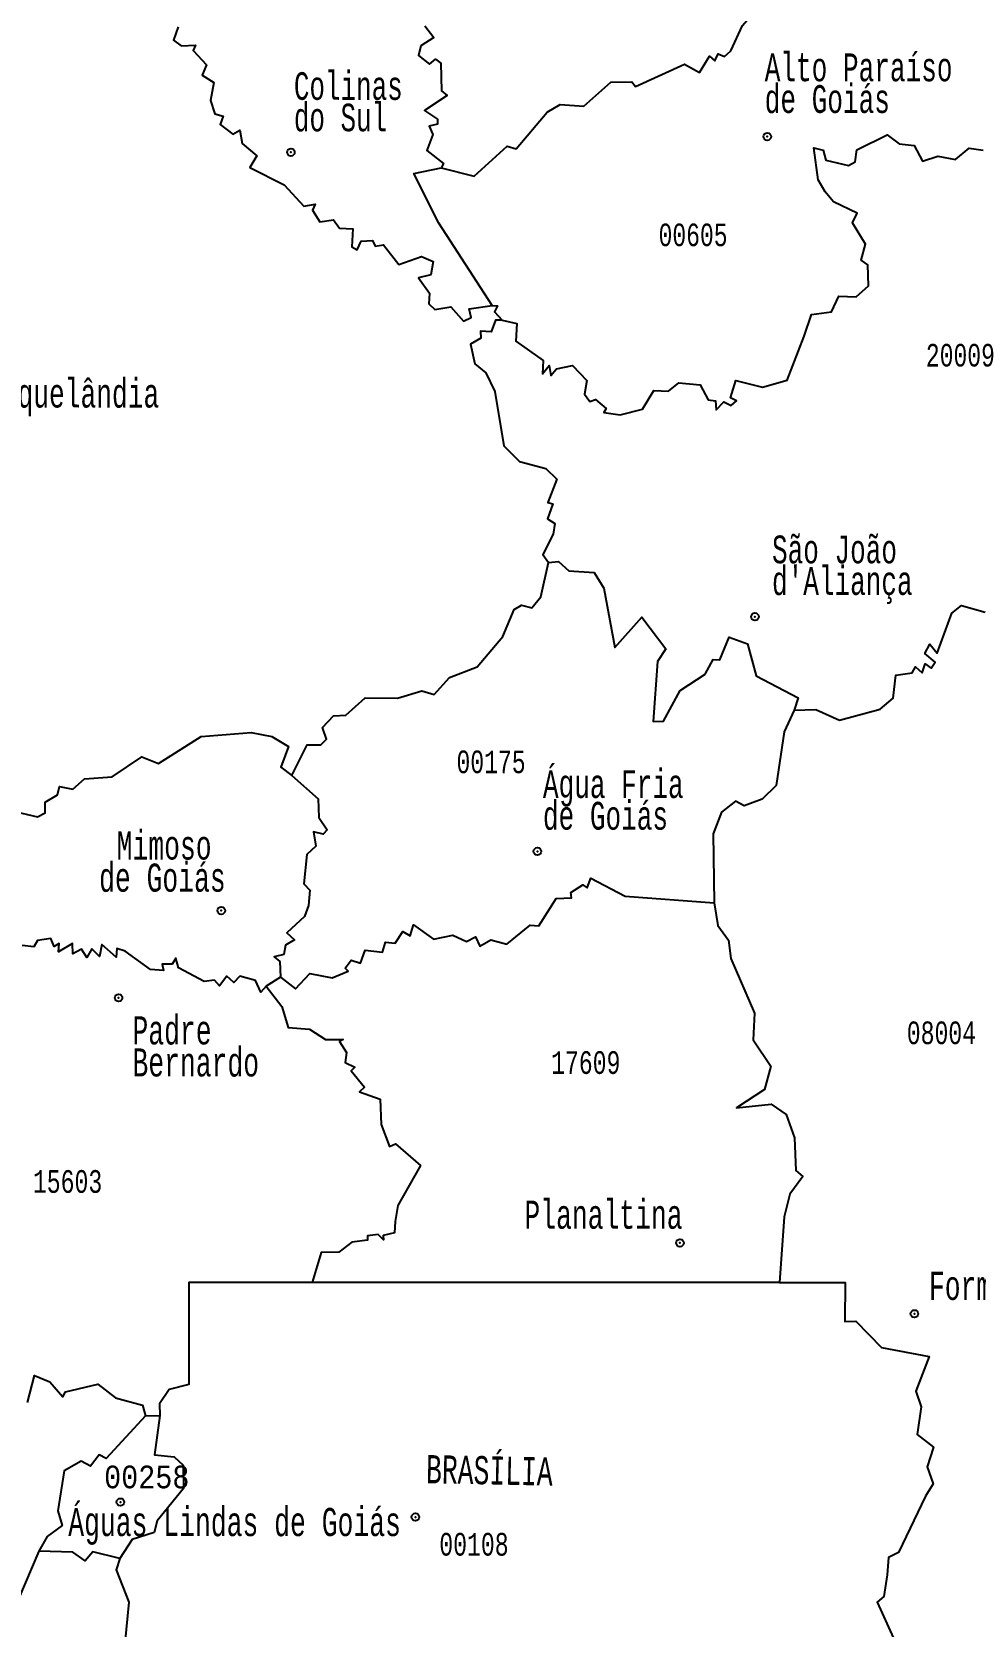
# Model space of a CAD drawing. Header units: millimetres. Extents: x 9851 to 10267, y 23387 to 23778.
# Drawn here: x 10106.88 to 10118.13, y 23565.69 to 23584.72 of the extents above; entities that cross this region are included whole.
import ezdxf
from ezdxf.enums import TextEntityAlignment as Align

# ---------------------------------------------------------------- set-up
doc = ezdxf.new("R2010")
doc.units = ezdxf.units.MM
doc.layers.add('3', color=7, linetype='Continuous')
doc.styles.add('MONOTXT', font='MONOTXT', dxfattribs={"height": 0.2})

# ---------------------------------------------------------------- blocks, each defined once
blk = doc.blocks.new('SEDE')
at = {"layer": '3', "color": 7, "linetype": 'Continuous'}
blk.add_circle((0, 0), 0.00451, dxfattribs=at)

msp = doc.modelspace()

# ---------------------------------------------------------------- linework, layer by layer
at = {"color": 7, "linetype": 'Continuous'}
for p, q in [((10109.844, 23573.439), (10109.673, 23573.329)), ((10115.797, 23569.794), (10110.224, 23569.795)), ((10108.236, 23568.205), (10108.407, 23568.206)), ((10106.963, 23566.587), (10106.563, 23565.654))]:
    msp.add_line(p, q, dxfattribs=at)
for points in [[(10111.763, 23583.094), (10112.154, 23582.995), (10112.548, 23583.355), (10112.657, 23583.323), (10113.026, 23583.758), (10113.183, 23583.851), (10113.465, 23583.829), (10113.785, 23584.117), (10114.038, 23584.122), (10114.08, 23584.064), (10114.666, 23584.331), (10114.842, 23584.231), (10114.965, 23584.428), (10115.028, 23584.373), (10115.067, 23584.455), (10115.142, 23584.425), (10115.216, 23584.492), (10115.355, 23584.793), (10115.703, 23585.196), (10118.117, 23585.028)], [(10108.624, 23584.778), (10108.569, 23584.618), (10108.662, 23584.549), (10108.833, 23584.558), (10108.802, 23584.494), (10108.962, 23584.322), (10108.91, 23584.201), (10109.049, 23584.114), (10109.009, 23583.9), (10109.063, 23583.739), (10109.162, 23583.712), (10109.127, 23583.611), (10109.275, 23583.496), (10109.361, 23583.544), (10109.386, 23583.387), (10109.561, 23583.24), (10109.478, 23583.099), (10109.89, 23582.892), (10110.123, 23582.638), (10110.26, 23582.66), (10110.226, 23582.589), (10110.315, 23582.452), (10110.479, 23582.473), (10110.551, 23582.376), (10110.709, 23582.367), (10110.698, 23582.153), (10110.76, 23582.115), (10110.808, 23582.22), (10110.944, 23582.228), (10110.976, 23582.161), (10111.073, 23582.176), (10111.257, 23581.942), (10111.529, 23582.035), (10111.665, 23581.978), (10111.64, 23581.817), (10111.493, 23581.781), (10111.623, 23581.6), (10111.616, 23581.474), (10111.687, 23581.406), (10111.877, 23581.438), (10112.028, 23581.265), (10112.12, 23581.308), (10112.095, 23581.414), (10112.371, 23581.452)], [(10111.568, 23584.791), (10111.673, 23584.649), (10111.519, 23584.549), (10111.49, 23584.437), (10111.624, 23584.33), (10111.693, 23584.392), (10111.756, 23584.344), (10111.767, 23584.013), (10111.834, 23583.957), (10111.564, 23583.779), (10111.72, 23583.677), (10111.718, 23583.615), (10111.62, 23583.592), (10111.664, 23583.494), (10111.589, 23583.301), (10111.788, 23583.145), (10111.763, 23583.094)], [(10112.49, 23581.278), (10112.664, 23581.237), (10112.654, 23581.028), (10112.978, 23580.794), (10112.97, 23580.636), (10113.051, 23580.737), (10113.072, 23580.616), (10113.138, 23580.698), (10113.329, 23580.737), (10113.501, 23580.559), (10113.473, 23580.396), (10113.537, 23580.308), (10113.604, 23580.329), (10113.729, 23580.224), (10113.704, 23580.176), (10113.899, 23580.147), (10114.163, 23580.215), (10114.299, 23580.437), (10114.472, 23580.431), (10114.598, 23580.528), (10114.85, 23580.504), (10114.946, 23580.325), (10115.036, 23580.313), (10115.043, 23580.208), (10115.136, 23580.301), (10115.223, 23580.259), (10115.286, 23580.315), (10115.213, 23580.352), (10115.278, 23580.559), (10115.595, 23580.478), (10115.888, 23580.562), (10116.092, 23581.085), (10116.18, 23581.344), (10116.42, 23581.378), (10116.508, 23581.565), (10116.713, 23581.554), (10116.859, 23581.688), (10116.853, 23581.936), (10116.773, 23581.992), (10116.823, 23582.184), (10116.67, 23582.438), (10116.723, 23582.552), (10116.442, 23582.688), (10116.344, 23582.809), (10116.258, 23582.95), (10116.209, 23583.333), (10116.319, 23583.307), (10116.352, 23583.185), (10116.621, 23583.123), (10116.702, 23583.165), (10116.721, 23583.31), (10117.084, 23583.489), (10117.224, 23583.38), (10117.404, 23583.362), (10117.505, 23583.176), (10117.687, 23583.235), (10117.897, 23583.196), (10118.061, 23583.329), (10118.228, 23583.307)], [(10112.371, 23581.452), (10111.735, 23582.433), (10111.435, 23583.027), (10111.763, 23583.094)], [(10112.49, 23581.278), (10112.41, 23581.278), (10112.357, 23581.137), (10112.23, 23581.146), (10112.237, 23581.064), (10112.113, 23580.99), (10112.162, 23580.758), (10112.296, 23580.65), (10112.402, 23580.428), (10112.509, 23579.778), (10112.698, 23579.589), (10113.01, 23579.509), (10113.14, 23579.38), (10113.035, 23579.103), (10113.096, 23579.084), (10113.031, 23578.907), (10113.117, 23578.852), (10113.1, 23578.723), (10112.973, 23578.482), (10113.044, 23578.387)], [(10112.371, 23581.452), (10112.433, 23581.45), (10112.397, 23581.376), (10112.49, 23581.278)], [(10109.98, 23575.846), (10110.162, 23576.212), (10110.326, 23576.211), (10110.395, 23576.279), (10110.347, 23576.415), (10110.477, 23576.558), (10110.626, 23576.566), (10110.854, 23576.77), (10111.24, 23576.768), (10111.53, 23576.853), (10111.679, 23576.809), (10111.862, 23577.013), (10112.191, 23577.14), (10112.498, 23577.501), (10112.633, 23577.824), (10112.719, 23577.878), (10112.844, 23577.843), (10112.949, 23577.974), (10113.044, 23578.387)], [(10113.044, 23578.387), (10113.162, 23578.396), (10113.285, 23578.285), (10113.586, 23578.267), (10113.703, 23578.08), (10113.835, 23577.373), (10114.157, 23577.732), (10114.442, 23577.356), (10114.343, 23577.205), (10114.293, 23576.487), (10114.413, 23576.494), (10114.613, 23576.858), (10114.911, 23577.053), (10115.008, 23577.228), (10115.087, 23577.225), (10115.199, 23577.496), (10115.416, 23577.415), (10115.52, 23577.034), (10116.022, 23576.77), (10115.972, 23576.623)], [(10115.972, 23576.623), (10116.23, 23576.632), (10116.513, 23576.503), (10117.001, 23576.635), (10117.156, 23576.766), (10117.185, 23577.04), (10117.379, 23577.07), (10117.42, 23577.139), (10117.5, 23577.069), (10117.535, 23577.178), (10117.609, 23577.125), (10117.657, 23577.196), (10117.532, 23577.298), (10117.593, 23577.412), (10117.678, 23577.302), (10117.855, 23577.782), (10117.968, 23577.873), (10118.253, 23577.794)], [(10115.972, 23576.623), (10115.853, 23576.367), (10115.76, 23575.725), (10115.592, 23575.563), (10115.375, 23575.483), (10115.273, 23575.537), (10115.106, 23575.406), (10115.006, 23575.149), (10115.02, 23574.326)], [(10106.571, 23575.439), (10106.945, 23575.352), (10107.037, 23575.4), (10107.039, 23575.525), (10107.185, 23575.613), (10107.21, 23575.711), (10107.367, 23575.682), (10107.505, 23575.805), (10107.836, 23575.828), (10108.19, 23576.066), (10108.388, 23575.988), (10108.899, 23576.308), (10109.495, 23576.357), (10109.743, 23576.31), (10109.942, 23576.189), (10109.848, 23575.944), (10109.98, 23575.846)], [(10109.98, 23575.846), (10110.294, 23575.567), (10110.304, 23575.344), (10110.401, 23575.195), (10110.353, 23575.143), (10110.237, 23575.171), (10110.267, 23575.001), (10110.16, 23574.901), (10110.124, 23574.551), (10110.194, 23574.476), (10110.179, 23574.292), (10110.133, 23574.161), (10109.922, 23573.968), (10110.014, 23573.883), (10109.904, 23573.818), (10109.883, 23573.71), (10109.768, 23573.681), (10109.839, 23573.624), (10109.844, 23573.439)], [(10109.844, 23573.439), (10110.026, 23573.298), (10110.196, 23573.48), (10110.462, 23573.428), (10110.652, 23573.509), (10110.616, 23573.544), (10110.69, 23573.641), (10110.801, 23573.605), (10110.857, 23573.759), (10111.061, 23573.737), (10111.097, 23573.855), (10111.215, 23573.844), (10111.303, 23573.982), (10111.393, 23573.931), (10111.43, 23574.062), (10111.672, 23573.892), (10111.903, 23573.937), (10112.064, 23573.863), (10112.17, 23573.918), (10112.224, 23573.807), (10112.355, 23573.885), (10112.545, 23573.831), (10112.823, 23574.059), (10112.926, 23574.049), (10113.132, 23574.375), (10113.317, 23574.384), (10113.31, 23574.45), (10113.452, 23574.539), (10113.504, 23574.504), (10113.547, 23574.619), (10113.957, 23574.404), (10115.02, 23574.326)], [(10115.02, 23574.326), (10115.062, 23574.053), (10115.191, 23573.878), (10115.219, 23573.662), (10115.5, 23573.01), (10115.486, 23572.692), (10115.696, 23572.374), (10115.62, 23572.099), (10115.287, 23571.878), (10115.697, 23571.922), (10115.879, 23571.798), (10115.976, 23571.519), (10115.995, 23571.13), (10116.076, 23571.059), (10115.92, 23570.848), (10115.855, 23570.579), (10115.797, 23569.794)], [(10109.673, 23573.329), (10109.61, 23573.257), (10109.545, 23573.398), (10109.361, 23573.451), (10109.288, 23573.376), (10109.204, 23573.449), (10109.116, 23573.335), (10109.059, 23573.403), (10108.936, 23573.387), (10108.63, 23573.549), (10108.596, 23573.664), (10108.554, 23573.591), (10108.432, 23573.594), (10108.45, 23573.518), (10108.294, 23573.531), (10107.992, 23573.75), (10107.891, 23573.781), (10107.884, 23573.677), (10107.712, 23573.828), (10107.686, 23573.685), (10107.594, 23573.775), (10107.535, 23573.671), (10107.472, 23573.773), (10107.369, 23573.715), (10107.363, 23573.84), (10107.195, 23573.739), (10107.203, 23573.838), (10107.147, 23573.802), (10107.105, 23573.899), (10106.947, 23573.875), (10106.902, 23573.801), (10106.762, 23573.817)], [(10109.673, 23573.329), (10109.863, 23573.089), (10109.935, 23572.838), (10110.193, 23572.819), (10110.382, 23572.693), (10110.594, 23572.695), (10110.55, 23572.672), (10110.634, 23572.54), (10110.615, 23572.42), (10110.731, 23572.363), (10110.687, 23572.322), (10110.846, 23572.126), (10110.789, 23572.069), (10111.035, 23571.981), (10111.045, 23571.679), (10111.144, 23571.416), (10111.217, 23571.449), (10111.517, 23571.189), (10111.243, 23570.712), (10111.214, 23570.523), (10111.207, 23570.387), (10111.069, 23570.356), (10111.074, 23570.304), (10111.01, 23570.368), (10110.882, 23570.351), (10110.885, 23570.3), (10110.696, 23570.277), (10110.541, 23570.156), (10110.331, 23570.153), (10110.224, 23569.795)], [(10110.224, 23569.795), (10108.751, 23569.795), (10108.753, 23568.578), (10108.517, 23568.519), (10108.4, 23568.345), (10108.407, 23568.206)], [(10115.797, 23569.794), (10116.583, 23569.794), (10116.579, 23569.328), (10116.708, 23569.332), (10117.014, 23569.018), (10117.583, 23568.911), (10117.425, 23568.498), (10117.49, 23568.309), (10117.441, 23567.98), (10117.636, 23567.831), (10117.558, 23567.594), (10117.63, 23567.393), (10117.541, 23567.244), (10117.218, 23566.574), (10117.097, 23566.515), (10117.082, 23566.305), (10117.042, 23566.048), (10116.962, 23565.979), (10117.158, 23565.549)], [(10106.825, 23568.364), (10106.91, 23568.683), (10107.094, 23568.608), (10107.249, 23568.431), (10107.282, 23568.491), (10107.665, 23568.58), (10107.876, 23568.42), (10108.2, 23568.329), (10108.236, 23568.205)], [(10108.236, 23568.205), (10107.765, 23567.696), (10107.68, 23567.738), (10107.579, 23567.603), (10107.469, 23567.662), (10107.265, 23567.549), (10107.188, 23567.07), (10107.241, 23566.896), (10107.061, 23566.764), (10106.963, 23566.587)], [(10108.407, 23568.206), (10108.343, 23567.738), (10108.575, 23567.716), (10108.682, 23567.613), (10108.687, 23567.335), (10108.374, 23566.949), (10108.337, 23566.81), (10108.077, 23566.728), (10107.93, 23566.501)], [(10107.93, 23566.501), (10107.608, 23566.579), (10107.516, 23566.475), (10107.369, 23566.575), (10106.963, 23566.587)], [(10107.93, 23566.501), (10107.885, 23566.365), (10108.035, 23565.98), (10107.989, 23565.491), (10108.161, 23565.5), (10108.245, 23565.332), (10108.028, 23564.712), (10107.965, 23564.281), (10109.89, 23564.279)]]:
    msp.add_lwpolyline(points, dxfattribs=at)
for p in [(10115.652, 23583.468), (10109.969, 23583.28), (10115.505, 23577.738), (10112.91, 23574.938), (10109.138, 23574.232), (10107.913, 23573.191), (10114.61, 23570.266), (10117.408, 23569.421), (10107.935, 23567.174), (10111.455, 23566.996)]:
    msp.add_point(p, dxfattribs=at)

# ---------------------------------------------------------------- block references
for p, xscale, yscale, zscale, rotation in [((10115.652, 23583.468), 9.999979011162067, 9.999979011162067, 10, 0.7113211427574911), ((10109.969, 23583.28), 10, 10, 10, 0.6013893540582848), ((10115.505, 23577.738), 10, 10, 10, 0.6977118334342327), ((10112.91, 23574.938), 10.00001396683851, 10.00001396683851, 10, 0.6376755490209335), ((10109.138, 23574.232), 9.999999999999998, 9.999999999999998, 9.999999999999998, 0.5560294687078069), ((10107.913, 23573.191), 10.00000000000001, 10.00000000000001, 10.00000000000001, 0.5261461644879047), ((10114.61, 23570.266), 10.00001009319248, 10.00001009319248, 10, 0.6592883407653908), ((10117.408, 23569.421), 10, 10, 10, 0.7166568309057295), ((10107.935, 23567.174), 10, 10, 10, 0.5010651523763942), ((10111.455, 23566.996), 10, 10, 10, 0.5789761875992937)]:
    msp.add_blockref('SEDE', p, dxfattribs=dict(at, xscale=xscale, yscale=yscale, zscale=zscale, rotation=rotation))

# ---------------------------------------------------------------- texts
at = {"color": 7, "linetype": 'Continuous', "style": 'MONOTXT'}
for s, height, rotation, width, p in [('Alto Para%%237so ', 0.3318, 359.9978, 0.649998, (10115.622, 23584.128)), ('Colinas ', 0.3297, 359.9981, 0.650001, (10110.005, 23583.906)), ('de Goi%%225s', 0.3318, 359.9978, 0.649998, (10115.622, 23583.75)), ('do Sul', 0.3297, 359.9981, 0.650001, (10110.005, 23583.531)), ('S%%227o Jo%%227o ', 0.33123, 359.9978, 0.650003, (10115.709, 23578.376)), ("d'Alian%%231a", 0.33123, 359.9978, 0.650003, (10115.709, 23577.999)), ('%%193gua Fria ', 0.3316, 359.9978, 0.649997, (10112.976, 23575.576)), ('de Goi%%225s', 0.3316, 359.9978, 0.649997, (10112.976, 23575.198)), ('Formosa', 0.3355, 0, 0.649996, (10117.581, 23569.587))]:
    msp.add_text(s, height=height, rotation=rotation, dxfattribs=dict(at, width=width)).set_placement(p)
for s, height, rotation, width, p in [('00605', 0.2694, 360, 0.705877, (10114.767, 23582.295)), ('20009', 0.2695, 360, 0.705887, (10117.956, 23580.859)), ('00175', 0.2701, 0, 0.705876, (10112.357, 23576.007))]:
    msp.add_text(s, height=height, rotation=rotation, dxfattribs=dict(at, width=width)).set_placement(p, align=Align.MIDDLE)
for s, height, width, p in [('Niquel%%226ndia', 0.33389, 0.649997, (10106.332, 23580.235)), ('00258', 0.2706, 0.86897, (10107.741, 23567.339))]:
    msp.add_text(s, height=height, dxfattribs=dict(at, width=width)).set_placement(p)
at = {"color": 7, "linetype": 'Continuous', "style": 'MONOTXT', "width": 0.649998}
for s, height, rotation, p in [('Mimoso ', 0.3355, 359.9988, (10109.212, 23574.841)), ('de Goi%%225s', 0.33547, 359.9988, (10109.191, 23574.458)), ('BRAS%%205LIA', 0.33591, 358.8495, (10113.09, 23567.37))]:
    msp.add_text(s, height=height, rotation=rotation, dxfattribs=at).set_placement(p, align=Align.RIGHT)
at = {"color": 7, "linetype": 'Continuous', "style": 'MONOTXT', "width": 0.649997}
for s, p in [('Padre ', (10108.079, 23572.971)), ('Bernardo', (10108.079, 23572.589))]:
    msp.add_text(s, height=0.3357, rotation=359.9989, dxfattribs=at).set_placement(p, align=Align.TOP_LEFT)
at = {"color": 7, "linetype": 'Continuous', "style": 'MONOTXT'}
for s, height, width, p in [('08004', 0.2705, 0.705875, (10117.73, 23572.774)), ('17609', 0.2706, 0.705882, (10113.487, 23572.419)), ('15603', 0.2708, 0.705887, (10107.305, 23571)), ('00108', 0.2708, 0.705887, (10112.153, 23566.671))]:
    msp.add_text(s, height=height, dxfattribs=dict(at, width=width)).set_placement(p, align=Align.MIDDLE)
at = {"color": 7, "linetype": 'Continuous', "style": 'MONOTXT', "width": 0.649995}
msp.add_text('Planaltina', height=0.3354, dxfattribs=at).set_placement((10114.642, 23570.436), align=Align.RIGHT)
at = {"color": 7, "linetype": 'Continuous', "style": 'MONOTXT', "width": 0.649997}
msp.add_text('%%193guas Lindas de Goi%%225s', height=0.33594, dxfattribs=at).set_placement((10107.313, 23567.105), align=Align.TOP_LEFT)

doc.saveas('drawing.dxf')
